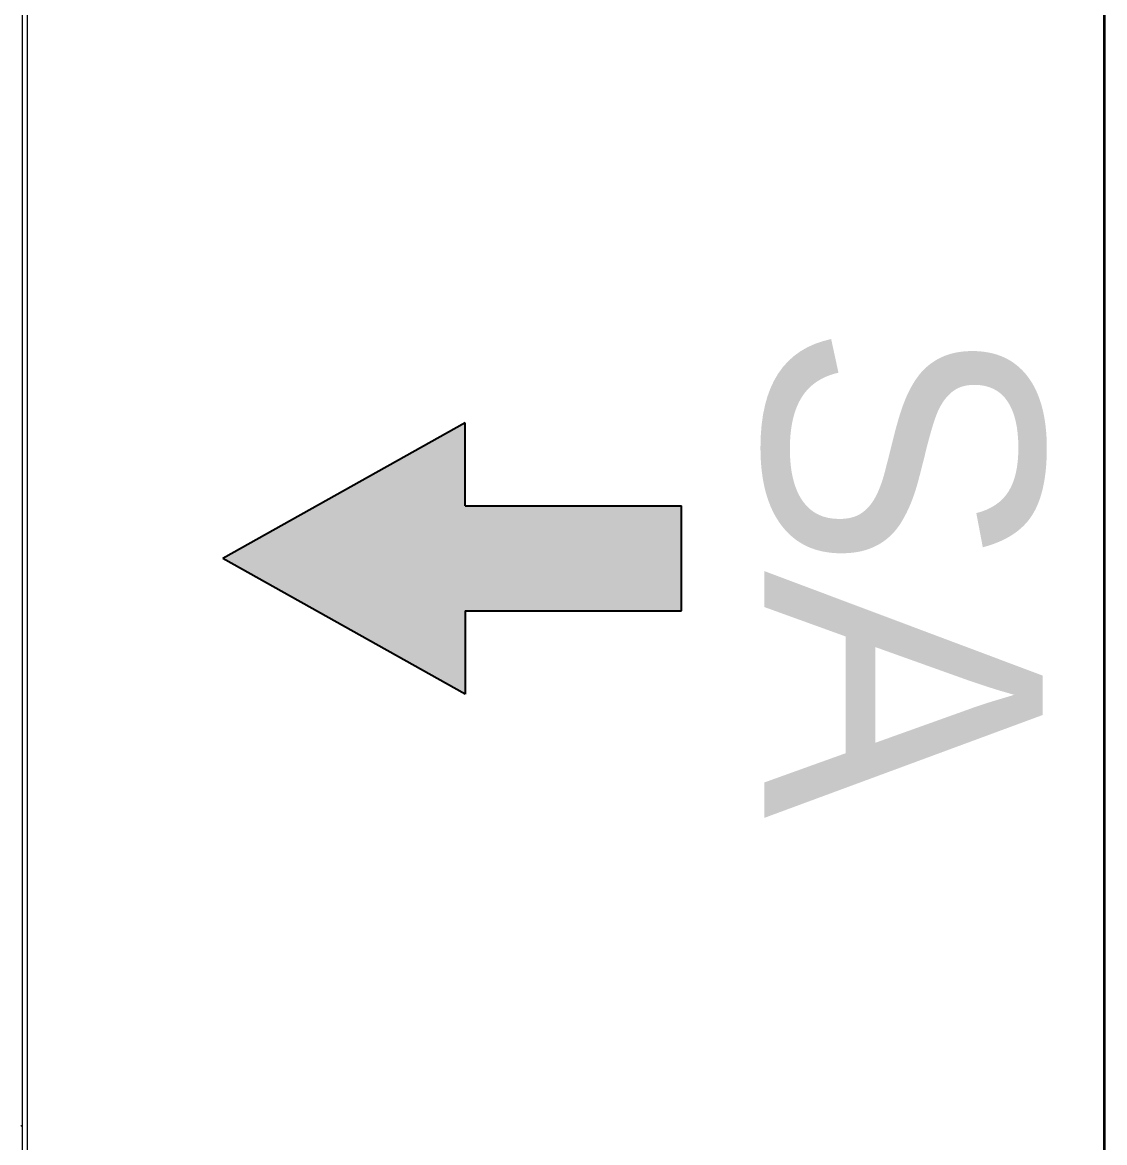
# Model space of a CAD drawing. Header units: millimetres. Extents: x 61566 to 667441, y 0 to 118800.
# Drawn here: x 434847.3 to 435139, y 54176.3 to 54478.2 of the extents above; entities that cross this region are included whole.
import ezdxf

# ---------------------------------------------------------------- set-up
doc = ezdxf.new("R2010")
doc.units = ezdxf.units.MM
doc.header["$LTSCALE"] = 200
doc.layers.add('LG-환기', color=2, linetype='Continuous')
doc.layers.add('환기유니트', color=6, linetype='Continuous')
doc.styles.add('ACISOGDT', font='amgdt.shx')

# ---------------------------------------------------------------- blocks, each defined once
blk = doc.blocks.new('파랑화살표')
at = {"layer": 'LG-환기', "ltscale": 0.5}
blk.add_hatch(color=5, dxfattribs=at).paths.add_polyline_path([(0, -15.75), (0, 15.75), (64.82, 15.75), (64.82, 40.62), (137.35, 0), (64.82, -40.62), (64.82, -15.75)])
at = {"layer": 'LG-환기', "color": 5, "ltscale": 0.5}
for p, q in [((64.82, 40.62), (137.35, 0)), ((64.82, 40.62), (137.35, 0)), ((64.82, 15.75), (64.82, 40.62)), ((64.82, 15.75), (64.82, 40.62)), ((64.82, 15.75), (0, 15.75)), ((64.82, 15.75), (0, 15.75)), ((0, 15.75), (0, -15.75)), ((64.82, -40.62), (137.35, 0)), ((64.82, -40.62), (137.35, 0)), ((64.82, -15.75), (0, -15.75)), ((64.82, -15.75), (0, -15.75)), ((64.82, -15.75), (64.82, -40.62)), ((64.82, -15.75), (64.82, -40.62))]:
    blk.add_line(p, q, dxfattribs=at)
blk = doc.blocks.new('상업용 프리미엄 환기 250~500CMH')
at = {"layer": 'LG-환기', "color": 0, "linetype": 'Continuous', "lineweight": 35}
blk.add_line((721.9, 986.9), (721.9, -1.3), dxfattribs=at)
at = {"layer": 'LG-환기', "color": 0, "linetype": 'Continuous', "lineweight": 18}
for p, q in [((1012.3, 0), (1012.3, 985.6)), ((1013.6, 985.6), (1013.6, 0))]:
    blk.add_line(p, q, dxfattribs=at)
blk.add_arc((1013.9, 771.5), 0.3, 180, 304.6013, dxfattribs=at)
at = {"layer": 'LG-환기', "linetype": 'Continuous', "extrusion": (0, 0, -1), "xscale": -0.899999999999863, "yscale": 0.899999999999863, "zscale": -0.899999999999863}
blk.add_blockref('파랑화살표', (-835.92, 618.25), dxfattribs=at)
at = {"layer": 'LG-환기', "color": 0, "linetype": 'Continuous', "lineweight": 18, "style": 'ACISOGDT'}
blk.add_text('SA', height=75, rotation=90, dxfattribs=at).set_placement((813.6, 554.59))

msp = doc.modelspace()

# ---------------------------------------------------------------- block references
at = {"layer": '환기유니트', "rotation": 180}
msp.add_blockref('상업용 프리미엄 환기 250~500CMH', (435860.86, 54952.04), dxfattribs=at)

doc.saveas('drawing.dxf')
